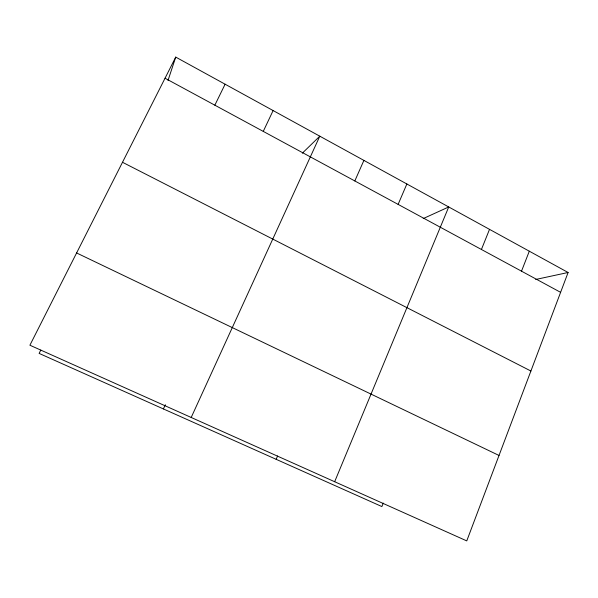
<?xml version="1.0" encoding="UTF-8"?>
<svg xmlns="http://www.w3.org/2000/svg" width="598" height="598" viewBox="0 0 598 598"><rect width="100%" height="100%" fill="white"/><g stroke="black" fill="none" stroke-linecap="round" stroke-linejoin="round"><path stroke-width="0.9" d="M168.001 80.506L175.73 57.102L568.1 272.494L466.761 540.898L29.9 345.218L175.73 57.102M521.516 271.178L529.305 251.197M481.427 249.478L489.523 229.355M383.273 503.097L381.883 506.558L39.124 353.411L40.799 350.077M334.656 481.726L448.724 206.96L423.19 218.599M398.119 204.389L406.864 183.982M276.149 459.316L277.599 455.96M354.816 180.947L363.905 160.399M191.196 417.471L319.803 136.187L302.319 153.193M163.396 408.935L165.34 404.756M263.262 131.396L273.114 110.563M214.846 105.188L225.11 84.206M535.696 279.475L568.1 272.494M76.596 252.954L499.024 455.459M122.5 162.275L530.904 371.022M165.041 78.226L560.61 292.34"/></g></svg>
